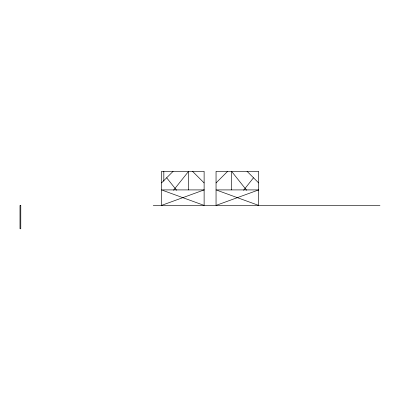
<?xml version="1.0" encoding="UTF-8"?>
<svg xmlns="http://www.w3.org/2000/svg" width="400" height="400" viewBox="0 0 400 400"><rect width="100%" height="100%" fill="white"/><g stroke="black" fill="none" stroke-linecap="round" stroke-linejoin="round"><path stroke-width="0.6" d="M173.505 190.28L188.625 171.315L188.625 189.91M243.55 190.305L253.51 177.785M161.51 182.935L173.13 171.315M216.05 182.935L227.67 171.315M153.215 205.4L380 205.4M247.04 171.315L258.66 182.935M192.5 171.315L204.12 182.935M246.65 190.305L231.545 171.315L231.545 189.91M166.66 177.785L176.605 190.29M163.82 171.315L163.82 181.23M204.12 189.91L161.51 205.4L161.51 171.315L204.12 171.315L204.12 205.4L161.51 189.91L204.12 189.91M258.66 189.91L216.05 205.4L216.05 171.315L258.66 171.315L258.66 205.4L216.05 189.91L258.66 189.91M20.775 205.4L20 205.4L20 228.77L20.775 228.77L20.775 205.4"/></g></svg>
